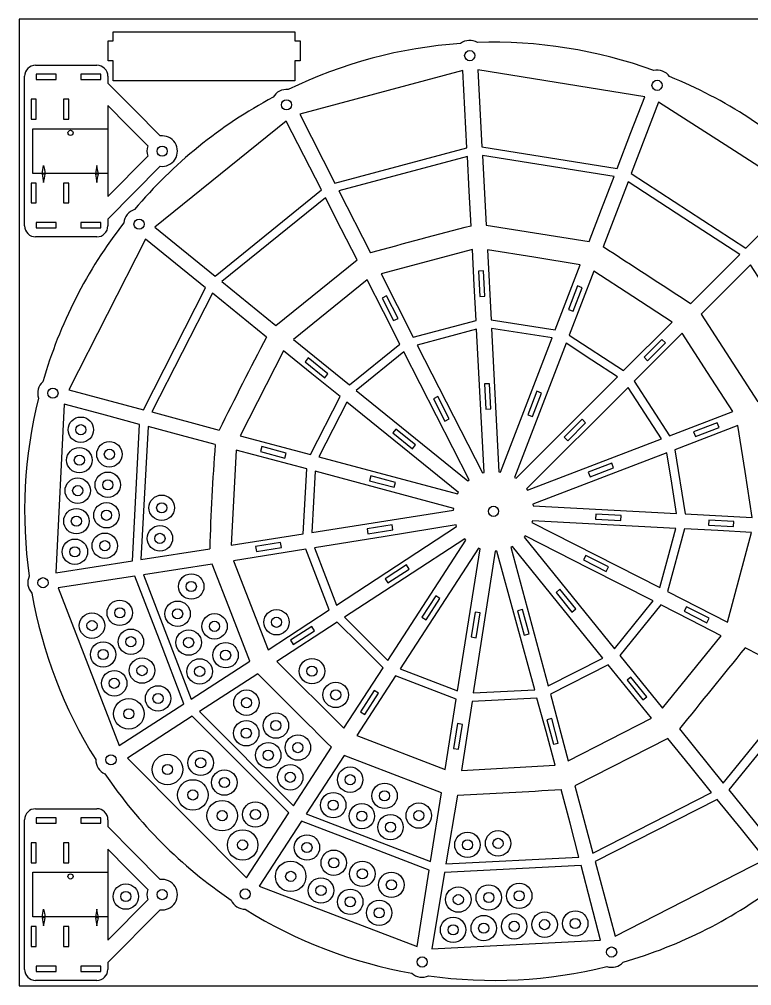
# Model space of a CAD drawing. Extents: x 0 to 710, y 0 to 570.
# Drawn here: x 0 to 432, y 0 to 570 of the extents above; entities that cross this region are included whole.
import ezdxf

# ---------------------------------------------------------------- set-up
doc = ezdxf.new("R2010")
doc.units = 0
doc.header["$MEASUREMENT"] = 0
doc.layers.add('DEFAULT', color=1, linetype='Continuous')

msp = doc.modelspace()

# ---------------------------------------------------------------- linework, layer by layer
at = {"color": 5}
msp.add_lwpolyline([(0, 0), (710, 0), (710, 570), (0, 570)], close=True, dxfattribs=at)
at = {"layer": 'DEFAULT'}
for p, q in [((55.3379, 562.7065), (162.64135, 562.7065)), ((55.3379, 557.235), (55.3379, 562.7065)), ((162.64135, 562.7065), (162.64135, 557.235)), ((52.3379, 545.4685), (52.3379, 557.235)), ((52.3379, 557.235), (55.3379, 557.235)), ((162.64135, 557.235), (165.67295, 557.235)), ((165.67295, 557.235), (165.67295, 545.4685)), ((9.59705, 542.925), (45.73515, 542.9405)), ((55.3379, 545.4685), (52.3379, 545.4685)), ((55.3379, 533.811), (55.3379, 545.4685)), ((165.67295, 545.4685), (162.64135, 545.4685)), ((162.64135, 545.4685), (162.64135, 533.811)), ((3.08885, 448.18725), (3.08885, 536.4295)), ((21.72975, 537.5595), (9.9561, 537.5595)), ((9.9561, 537.5595), (9.9561, 534.495)), ((21.72975, 534.495), (21.72975, 537.5595)), ((48.0665, 537.5595), (36.29285, 537.5595)), ((36.29285, 537.5595), (36.29285, 534.495)), ((48.0665, 534.495), (48.0665, 537.5595)), ((52.249, 536.4145), (52.249, 532.3945)), ((261.7138, 539.8235), (165.438, 514.048)), ((262.91445, 517.038), (261.7138, 539.8235)), ((368.9647, 524.38), (270.5736, 540.2735)), ((270.5736, 540.2735), (272.95585, 494.7773)), ((9.9561, 534.495), (21.72975, 534.495)), ((36.29285, 534.495), (48.0665, 534.495)), ((52.249, 532.3945), (67.6854, 516.7995)), ((162.64135, 533.811), (55.3379, 533.811)), ((10.00995, 522.857), (6.94555, 522.857)), ((6.94555, 522.857), (6.94555, 511.083)), ((10.00995, 511.083), (10.00995, 522.857)), ((29.20475, 522.857), (26.1401, 522.857)), ((26.1401, 522.857), (26.1401, 511.083)), ((29.20475, 511.083), (29.20475, 522.857)), ((64.0255, 507.2055), (52.23325, 519.122)), ((52.23325, 519.122), (52.23325, 465.4479)), ((360.84545, 503.233), (368.9647, 524.38)), ((377.1986, 521.2235), (360.9831, 478.9771)), ((419.0987, 494.24685), (377.1986, 521.2235)), ((67.6854, 516.799), (83.12185, 501.204)), ((165.438, 514.048), (186.12535, 473.41255)), ((264.1151, 494.2519), (262.9144, 517.0375)), ((6.94555, 511.083), (10.00995, 511.083)), ((26.1401, 511.083), (29.20475, 511.083)), ((157.4964, 510.0075), (79.97695, 447.36455)), ((167.87, 489.66945), (157.4964, 510.0075)), ((75.8177, 495.28945), (64.0255, 507.2055)), ((352.72615, 482.0861), (360.84545, 503.233)), ((186.12535, 473.41255), (264.1151, 494.2519)), ((272.95585, 494.7773), (352.72615, 482.0861)), ((460.9988, 467.27025), (419.0987, 494.24685)), ((52.23325, 465.4479), (75.81575, 489.27925)), ((178.2436, 469.3313), (167.87, 489.66945)), ((264.384, 489.1483), (188.4446, 468.85685)), ((265.46585, 468.6176), (264.384, 489.1483)), ((350.89425, 477.31465), (273.2232, 489.6718)), ((273.2232, 489.6718), (275.3764, 448.5492)), ((83.12315, 483.3589), (52.249, 452.16095)), ((360.9831, 478.9771), (428.6845, 434.94445)), ((10.00995, 473.44335), (6.94555, 473.44335)), ((6.94555, 473.44335), (6.94555, 461.66955)), ((10.00995, 461.66955), (10.00995, 473.44335)), ((29.20475, 473.44335), (26.1401, 473.44335)), ((26.1401, 473.44335), (26.1401, 461.66955)), ((29.20475, 461.66955), (29.20475, 473.44335)), ((343.523, 458.11605), (350.89425, 477.31465)), ((359.15105, 474.20415), (344.39245, 435.7535)), ((392.1112, 452.76705), (359.15105, 474.20415)), ((115.4831, 418.5809), (178.2436, 469.3313)), ((188.4446, 468.85685), (207.12145, 432.17085)), ((266.5477, 448.08695), (265.46585, 468.6176)), ((180.5656, 464.77865), (119.454, 415.36165)), ((189.9048, 446.46855), (180.5656, 464.77865)), ((428.6845, 434.94445), (460.9988, 467.27025)), ((6.94555, 461.66955), (10.00995, 461.66955)), ((26.1401, 461.66955), (29.20475, 461.66955)), ((336.1518, 438.9174), (343.523, 458.11605)), ((52.249, 452.16095), (52.249, 448.18715)), ((425.0713, 431.33), (392.1112, 452.76705)), ((21.72975, 450.06795), (9.9561, 450.06795)), ((9.9561, 450.06795), (9.9561, 447.00345)), ((9.9561, 447.00345), (21.72975, 447.00345)), ((21.72975, 447.00345), (21.72975, 450.06795)), ((48.0665, 450.06795), (36.29285, 450.06795)), ((36.29285, 450.06795), (36.29285, 447.00345)), ((36.29285, 447.00345), (48.0665, 447.00345)), ((48.0665, 447.00345), (48.0665, 450.06795)), ((79.97695, 447.36455), (115.4831, 418.5809)), ((199.244, 428.1585), (189.9048, 446.46855)), ((275.3764, 448.5492), (336.1518, 438.9174)), ((45.73795, 441.6762), (9.59985, 441.6762)), ((74.35505, 440.4188), (29.2385, 351.5486)), ((92.14285, 426.026), (74.35505, 440.4188)), ((267.28495, 434.21495), (213.42765, 419.7838)), ((268.38185, 413.28465), (267.28495, 434.21495)), ((303.52825, 429.6229), (276.1403, 433.96065)), ((276.1403, 433.96065), (278.296, 392.8256)), ((151.41205, 389.4544), (199.244, 428.1585)), ((330.91625, 425.28525), (303.52825, 429.62295)), ((395.99355, 402.2418), (425.0713, 431.33)), ((109.9306, 411.63325), (92.14285, 426.026)), ((316.1512, 386.8211), (330.91625, 425.28525)), ((431.37015, 425.1093), (402.2417, 395.9936)), ((452.7598, 392.122), (431.37015, 425.1093)), ((205.27635, 416.33165), (161.74335, 381.07915)), ((214.93335, 397.3788), (205.27635, 416.33165)), ((213.42765, 419.7838), (232.4539, 382.4426)), ((273.8394, 421.58045), (270.89975, 421.42595)), ((270.89975, 421.42595), (271.67965, 406.54765)), ((274.6187, 406.7013), (273.8394, 421.58045)), ((338.91395, 421.4804), (324.398, 383.6652)), ((362.05025, 406.45565), (338.91395, 421.4804)), ((73.23695, 339.7412), (109.9306, 411.63325)), ((119.454, 415.36165), (151.41205, 389.4544)), ((269.4788, 392.35435), (268.38185, 413.28465)), ((329.25745, 412.76085), (323.91835, 398.85235)), ((326.6664, 397.7976), (332.0055, 411.70675)), ((332.0055, 411.70675), (329.25745, 412.76085)), ((113.9035, 408.4186), (78.17425, 338.41615)), ((129.8562, 395.5107), (113.9035, 408.4186)), ((216.68305, 406.8964), (214.06065, 405.56065)), ((214.06065, 405.56065), (220.82425, 392.28545)), ((223.44735, 393.6215), (216.68305, 406.89645)), ((271.67965, 406.54765), (274.6187, 406.7013)), ((385.18655, 391.4309), (362.05025, 406.45565)), ((145.80885, 382.6028), (129.8562, 395.51075)), ((224.5903, 378.42595), (214.93335, 397.37885)), ((220.82425, 392.28545), (223.44735, 393.6215)), ((323.91835, 398.85235), (326.6664, 397.7976)), ((402.2417, 395.9936), (435.75335, 344.39215)), ((232.4539, 382.4426), (269.4788, 392.35435)), ((278.296, 392.8256), (316.1512, 386.8211)), ((296.44145, 384.8849), (278.56355, 387.72065)), ((278.56355, 387.72065), (282.99585, 303.14475)), ((356.53825, 362.7827), (385.18655, 391.4309)), ((252.2605, 382.5689), (234.7747, 377.88785)), ((269.7463, 387.24995), (252.2605, 382.5689)), ((274.17835, 302.68245), (269.7463, 387.24995)), ((283.9714, 302.99025), (314.3194, 382.04915)), ((314.3194, 382.04915), (296.44145, 384.8849)), ((324.398, 383.6652), (356.53825, 362.7827)), ((391.05125, 384.80805), (362.7884, 356.54515)), ((406.0154, 361.7653), (391.05125, 384.80805)), ((161.74335, 381.07915), (194.79815, 354.3119)), ((194.79815, 354.3119), (224.5903, 378.42595)), ((234.7747, 377.88785), (273.22395, 302.42675)), ((322.56605, 378.8926), (292.21515, 299.82585)), ((337.74495, 369.0304), (322.56605, 378.8926)), ((379.0931, 381.1793), (368.55815, 370.64455)), ((370.6399, 368.56275), (381.1747, 379.09755)), ((381.1747, 379.09755), (379.09305, 381.1793)), ((155.85685, 374.4839), (130.34595, 324.41535)), ((172.55245, 360.964), (155.85685, 374.4839)), ((226.9109, 373.87175), (198.77095, 351.09505)), ((246.13405, 336.14425), (226.9109, 373.87175)), ((368.55815, 370.64455), (370.6399, 368.56275)), ((170.4472, 370.24), (168.5949, 367.953)), ((168.5949, 367.953), (180.1735, 358.57645)), ((182.0252, 360.86435), (170.4472, 370.24)), ((352.9239, 359.1682), (337.74495, 369.03045)), ((189.24815, 347.4441), (172.5525, 360.96395)), ((180.1735, 358.57645), (182.0252, 360.86435)), ((293.04345, 299.28795), (352.9239, 359.1682)), ((420.9795, 338.72245), (406.0154, 361.76525)), ((277.3301, 355.061), (274.39155, 354.90595)), ((274.39155, 354.90595), (275.17135, 340.02835)), ((278.11, 340.1823), (277.3301, 355.061)), ((362.7884, 356.54515), (383.6563, 324.3955)), ((29.2385, 351.5486), (73.23695, 339.7412)), ((198.77095, 351.09505), (264.58895, 297.7966)), ((359.17375, 352.9304), (299.2875, 293.04405)), ((305.40145, 350.615), (300.0629, 336.70625)), ((302.8104, 335.6517), (308.149, 349.5597)), ((308.149, 349.5597), (305.40145, 350.615)), ((369.029, 337.747), (359.17375, 352.9304)), ((26.43405, 343.00295), (21.56995, 243.4552)), ((48.71325, 337.05385), (26.43405, 343.00295)), ((171.8396, 313.2972), (189.24815, 347.4441)), ((193.22045, 344.2274), (176.77735, 311.9742)), ((226.1262, 317.5809), (193.22045, 344.2274)), ((246.92635, 347.54625), (244.30405, 346.21125)), ((244.30405, 346.21125), (251.07385, 332.92495)), ((253.69575, 334.261), (246.9264, 347.5463)), ((70.99245, 331.10475), (48.71325, 337.05385)), ((78.17425, 338.41615), (117.91355, 327.75175)), ((275.17135, 340.02835), (278.11, 340.1823)), ((300.0629, 336.70625), (302.8104, 335.6517)), ((378.8843, 322.56365), (369.029, 337.747)), ((383.6563, 324.3955), (420.9795, 338.72245)), ((66.71565, 250.5682), (70.99245, 331.10475)), ((265.3572, 298.41665), (246.13405, 336.1442)), ((251.07385, 332.92495), (253.69575, 334.261)), ((331.99095, 334.0789), (321.4561, 323.54405)), ((323.5378, 321.4623), (334.07265, 331.99715)), ((334.07265, 331.99715), (331.99095, 334.0789)), ((411.744, 332.02765), (397.83535, 326.6882)), ((412.7989, 329.28), (411.744, 332.02765)), ((75.92945, 329.7864), (71.765, 251.36375)), ((95.77395, 324.48745), (75.92945, 329.7864)), ((222.2135, 328.3181), (220.361, 326.0326)), ((220.361, 326.0326), (231.93145, 316.64765)), ((233.7848, 318.93255), (222.2135, 328.3181)), ((423.86995, 330.374), (386.829, 316.15535)), ((397.83535, 326.6882), (398.88905, 323.9407)), ((398.88905, 323.9407), (412.7989, 329.28)), ((428.15855, 303.2971), (423.86995, 330.374)), ((115.6185, 319.18845), (95.774, 324.48745)), ((130.34595, 324.41535), (171.8396, 313.2972)), ((299.8253, 292.21585), (378.8843, 322.56365)), ((321.4561, 323.54405), (323.5378, 321.4623)), ((127.9158, 315.92495), (124.97145, 259.74675)), ((148.7393, 310.3453), (127.9158, 315.92495)), ((143.1146, 317.94355), (142.3525, 315.1004)), ((142.3525, 315.1004), (156.74425, 311.2447)), ((157.5064, 314.08795), (143.1146, 317.94355)), ((156.74425, 311.2447), (157.5064, 314.08795)), ((259.032, 290.9344), (226.12625, 317.58095)), ((231.93145, 316.64765), (233.7848, 318.9326)), ((382.0566, 314.32325), (302.9898, 283.97245)), ((384.8842, 296.44395), (382.0566, 314.32325)), ((386.829, 316.15535), (392.8163, 278.2972)), ((169.56275, 304.7657), (148.73925, 310.3453)), ((176.77735, 311.9742), (258.58355, 290.0543)), ((349.5562, 308.15815), (335.6567, 302.82225)), ((350.61145, 305.4107), (349.5562, 308.15815)), ((167.5481, 266.49035), (169.56275, 304.7657)), ((174.50005, 303.44285), (172.59715, 267.29005)), ((215.3991, 292.484), (174.50005, 303.44285)), ((273.22395, 302.42675), (274.17835, 302.68245)), ((282.99585, 303.14475), (283.9714, 302.99025)), ((335.6567, 302.82225), (336.71295, 300.07215)), ((336.71295, 300.07215), (350.61145, 305.4107)), ((432.44715, 276.2202), (428.15855, 303.2971)), ((207.45655, 300.7028), (206.69455, 297.85965)), ((206.69455, 297.85965), (221.1863, 293.9768)), ((221.9484, 296.8202), (207.45655, 300.7028)), ((221.1863, 293.9768), (221.9484, 296.8202)), ((264.58895, 297.7966), (265.3572, 298.41665)), ((292.21515, 299.82585), (293.04345, 299.28795)), ((387.7119, 278.56465), (384.88425, 296.444)), ((256.2981, 281.52525), (215.3991, 292.48405)), ((258.58355, 290.0543), (259.032, 290.9344)), ((299.2875, 293.04405), (299.8253, 292.21585)), ((172.59715, 267.29005), (256.2464, 280.5389)), ((256.2464, 280.5389), (256.2981, 281.52525)), ((302.9898, 283.97245), (303.1444, 282.99675)), ((303.1444, 282.99675), (387.7119, 278.56465)), ((302.68235, 274.1789), (302.42665, 273.2246)), ((387.25825, 269.74645), (302.68235, 274.1789)), ((340.18075, 278.1118), (340.0236, 275.1158)), ((340.0236, 275.1158), (354.89085, 274.3367)), ((355.0561, 277.27495), (340.18075, 278.1118)), ((354.89085, 274.3367), (355.0561, 277.27495)), ((392.8163, 278.2972), (432.44715, 276.2202)), ((406.7017, 274.62495), (406.54755, 271.6855)), ((421.58, 273.84465), (406.7017, 274.62495)), ((421.42535, 270.9058), (421.58, 273.84465)), ((187.07875, 224.4409), (258.01025, 270.8256)), ((219.9139, 271.7752), (205.21025, 269.3737)), ((205.21025, 269.3737), (205.6849, 266.4688)), ((205.6849, 266.4688), (220.38865, 268.87)), ((257.6533, 271.7466), (215.8828, 264.99455)), ((220.38865, 268.87), (219.9139, 271.7752)), ((258.01025, 270.8256), (257.6533, 271.7466)), ((302.42665, 273.2246), (377.8803, 234.779)), ((392.36315, 269.47895), (382.43455, 232.4585)), ((382.56925, 252.2627), (387.25825, 269.74645)), ((412.17405, 268.4407), (392.36315, 269.47895)), ((406.54755, 271.6855), (421.42535, 270.9058)), ((431.985, 267.40245), (412.17405, 268.44065)), ((124.97145, 259.74675), (167.5481, 266.49035)), ((215.8828, 264.9946), (174.1123, 258.24255)), ((217.3627, 191.76265), (263.4896, 262.7918)), ((262.7923, 263.4882), (227.31985, 240.3889)), ((263.4896, 262.7918), (262.7923, 263.4882)), ((298.418, 265.35695), (297.7963, 264.58925)), ((297.7963, 264.58925), (351.0894, 198.77775)), ((336.14855, 246.1323), (298.418, 265.35695)), ((417.7942, 214.44185), (431.985, 267.40245)), ((71.765, 251.36375), (112.3963, 257.7655)), ((169.06975, 257.42735), (126.4452, 250.5373)), ((154.13335, 261.3743), (139.41775, 259.04295)), ((139.41775, 259.04295), (139.87825, 256.1359)), ((139.87825, 256.1359), (154.5945, 258.46665)), ((154.5945, 258.46665), (154.13335, 261.3743)), ((175.9336, 239.53425), (169.06975, 257.42735)), ((174.1123, 258.24255), (187.07875, 224.4409)), ((270.89475, 257.98205), (224.77275, 186.96045)), ((265.19255, 215.80435), (271.81705, 257.62985)), ((271.81705, 257.62985), (270.89475, 257.98205)), ((290.934, 259.0323), (290.054, 258.5839)), ((290.054, 258.5839), (311.9724, 176.7862)), ((317.58355, 226.12345), (290.934, 259.0323)), ((280.64385, 256.2504), (267.8446, 172.6348)), ((281.6961, 256.31175), (280.64385, 256.2504)), ((292.8811, 215.41825), (281.6961, 256.31175)), ((334.30655, 253.7778), (332.9439, 251.10425)), ((332.9439, 251.10425), (346.2449, 244.3912)), ((347.5811, 247.0144), (334.30655, 253.7778)), ((377.8803, 234.779), (382.56925, 252.26275)), ((21.56995, 243.4552), (66.71565, 250.5682)), ((113.8591, 248.60025), (73.2946, 242.35715)), ((124.9442, 219.9711), (113.8591, 248.60025)), ((126.4452, 250.5373), (146.7722, 198.08285)), ((228.3525, 248.14245), (215.8566, 240.02775)), ((217.4607, 237.5577), (229.9565, 245.67235)), ((229.9565, 245.67235), (228.3525, 248.1425)), ((373.8791, 226.9076), (336.14855, 246.1323)), ((346.2449, 244.3912), (347.5811, 247.0144)), ((68.23835, 241.57895), (22.9951, 234.61575)), ((82.6659, 203.9158), (68.23835, 241.57895)), ((73.2946, 242.35715), (101.3878, 169.0198)), ((182.79745, 221.6411), (175.9336, 239.53425)), ((227.31985, 240.3889), (191.84735, 217.28955)), ((215.8566, 240.02775), (217.4607, 237.5577)), ((22.9951, 234.61575), (58.8984, 141.64065)), ((318.95015, 233.7981), (316.6623, 231.946)), ((328.3254, 222.2181), (318.95015, 233.7981)), ((245.66955, 229.9577), (237.5556, 217.46135)), ((240.03165, 215.85365), (248.1459, 228.3489)), ((248.1459, 228.3489), (245.66955, 229.9577)), ((316.6623, 231.946), (326.03755, 220.36565)), ((382.43455, 232.4585), (417.7942, 214.44185)), ((344.2331, 193.2147), (317.58355, 226.12345)), ((351.0894, 198.77775), (373.8791, 226.9076)), ((378.4338, 224.5869), (354.306, 194.80545)), ((396.2404, 215.514), (378.4338, 224.5869)), ((393.633, 223.4565), (392.2967, 220.8347)), ((406.90755, 216.6931), (393.633, 223.4565)), ((136.02935, 191.34195), (124.9442, 219.9711)), ((146.7722, 198.08285), (182.79745, 221.6411)), ((191.84735, 217.28955), (217.3627, 191.76265)), ((237.5556, 217.46135), (240.03165, 215.85365)), ((268.89465, 220.38515), (266.5636, 205.669)), ((271.81825, 219.9215), (268.89465, 220.38515)), ((269.4878, 205.20565), (271.81825, 219.9215)), ((296.8474, 221.8572), (293.9901, 221.0904)), ((293.9901, 221.0904), (297.84755, 206.7002)), ((300.7043, 207.46575), (296.8474, 221.8572)), ((326.03755, 220.36565), (328.3254, 222.2181)), ((392.2967, 220.8347), (405.57135, 214.06995)), ((405.57135, 214.06995), (406.90755, 216.6931)), ((187.5651, 214.501), (151.92495, 191.2924)), ((172.48725, 211.86195), (159.9912, 203.74715)), ((174.09, 209.3937), (172.48725, 211.8619)), ((201.0718, 200.98815), (187.5651, 214.501)), ((258.5681, 173.9788), (265.19255, 215.80435)), ((304.0661, 174.5248), (292.8811, 215.4183)), ((414.047, 206.44105), (396.2404, 215.514)), ((161.59445, 201.27865), (174.09, 209.3937)), ((266.5636, 205.669), (269.4878, 205.20565)), ((297.84755, 206.7002), (300.7043, 207.46575)), ((379.4652, 163.73645), (414.047, 206.44105)), ((97.09345, 166.25265), (82.6659, 203.9158)), ((159.9912, 203.74715), (161.59445, 201.27865)), ((214.5785, 187.47535), (201.0718, 200.98815)), ((354.306, 194.80545), (379.4652, 163.73645)), ((446.50135, 189.90565), (428.1587, 199.25115)), ((101.3878, 169.0198), (136.02935, 191.34195)), ((151.92495, 191.2924), (191.4131, 151.80375)), ((311.9724, 176.7862), (344.2331, 193.2147)), ((347.4502, 189.24195), (313.2953, 171.84895)), ((360.19575, 173.5028), (347.4502, 189.24195)), ((140.81085, 183.9184), (106.3154, 161.6628)), ((191.4131, 151.80375), (214.5785, 187.47535)), ((221.98885, 182.67365), (199.15885, 147.51855)), ((239.87865, 175.8017), (221.98885, 182.67365)), ((224.77275, 186.96045), (258.5681, 173.9788)), ((360.86825, 182.02955), (358.5805, 180.17685)), ((358.5805, 180.17685), (367.95715, 168.59865)), ((370.2443, 170.45055), (360.86825, 182.02955)), ((415.3072, 119.47405), (464.84395, 180.56015)), ((469.39925, 178.2392), (418.52355, 115.502)), ((209.3947, 174.08985), (201.28105, 161.59395)), ((203.7485, 159.9912), (211.8633, 172.4861)), ((211.8633, 172.4861), (209.3947, 174.08985)), ((257.7684, 168.9298), (239.87865, 175.8017)), ((267.8446, 172.6348), (304.0661, 174.5248)), ((313.2953, 171.84895), (323.7817, 132.7145)), ((372.9412, 157.76365), (360.1957, 173.5028)), ((58.8984, 141.64065), (97.09345, 166.25265)), ((251.2125, 127.5371), (257.7684, 168.9298)), ((267.07205, 167.58765), (260.8471, 126.9209)), ((305.41625, 169.5884), (267.07205, 167.58765)), ((310.8151, 149.84975), (305.41625, 169.5884)), ((367.95715, 168.59865), (370.2443, 170.45055)), ((106.3154, 161.6628), (161.7447, 106.15655)), ((201.28105, 161.59395), (203.7485, 159.9912)), ((102.018, 158.89025), (63.7359, 134.19155)), ((130.48845, 130.38025), (102.018, 158.89025)), ((258.4858, 154.5917), (256.15485, 139.8756)), ((261.39295, 154.1307), (258.4858, 154.5917)), ((259.06265, 139.41545), (261.39295, 154.1307)), ((314.09255, 157.50855), (311.24965, 156.74565)), ((311.24965, 156.74565), (315.1061, 142.3552)), ((317.9494, 143.11715), (314.09255, 157.50855)), ((323.7817, 132.7145), (372.9412, 157.76365)), ((316.21395, 130.111), (310.8151, 149.84975)), ((389.43985, 151.4182), (415.3072, 119.47405)), ((199.15885, 147.51855), (251.2125, 127.5371)), ((315.1061, 142.3552), (317.9494, 143.11715)), ((382.57335, 145.8563), (327.75275, 117.9142)), ((395.5199, 129.86175), (382.57335, 145.8563)), ((172.9524, 123.4005), (184.1601, 140.6445)), ((256.15485, 139.8756), (259.06265, 139.41545)), ((63.7359, 134.19155), (134.0693, 63.57555)), ((191.5798, 135.82665), (169.21885, 101.37015)), ((220.3025, 124.78745), (191.5798, 135.82665)), ((158.95885, 101.87025), (130.48845, 130.3802)), ((260.8471, 126.9209), (316.21395, 130.111)), ((408.46645, 113.86715), (395.5199, 129.86175)), ((161.7447, 106.15655), (172.9524, 123.4005)), ((249.0252, 113.74825), (220.3025, 124.78745)), ((324.929, 95.82035), (319.71825, 115.74695)), ((327.75275, 117.9142), (338.401, 78.2283)), ((418.52355, 115.502), (447.16385, 80.1335)), ((242.58495, 73.14915), (249.0252, 113.74825)), ((258.4264, 112.31095), (251.72065, 71.83845)), ((338.401, 78.2283), (408.46645, 113.86715)), ((411.68285, 109.89355), (339.7254, 73.2923)), ((425.9866, 92.22225), (411.68285, 109.89355)), ((9.59705, 104.33775), (45.73515, 104.3534)), ((3.08885, 9.59985), (3.08885, 97.842)), ((21.72975, 98.9724), (9.9561, 98.9724)), ((9.9561, 98.9724), (9.9561, 95.9079)), ((21.72975, 95.9079), (21.72975, 98.9724)), ((48.0665, 98.9724), (36.29285, 98.9724)), ((36.29285, 98.9724), (36.29285, 95.9079)), ((48.0665, 95.9079), (48.0665, 98.9724)), ((52.249, 97.82725), (52.249, 93.8069)), ((134.0693, 63.57555), (158.95885, 101.87025)), ((166.4367, 97.0832), (141.54215, 58.7227)), ((204.11035, 82.5916), (166.4367, 97.0832)), ((169.21885, 101.37015), (242.58495, 73.14915)), ((9.9561, 95.9079), (21.72975, 95.9079)), ((36.29285, 95.9079), (48.0665, 95.9079)), ((52.249, 93.8069), (67.6854, 78.2119)), ((330.1397, 75.89365), (324.92895, 95.8203)), ((440.29035, 74.551), (425.9866, 92.22225)), ((10.00995, 84.2696), (6.94555, 84.2696)), ((6.94555, 84.2696), (6.94555, 72.49585)), ((10.00995, 72.49585), (10.00995, 84.2696)), ((29.20475, 84.2696), (26.1401, 84.2696)), ((26.1401, 84.2696), (26.1401, 72.49585)), ((29.20475, 72.49585), (29.20475, 84.2696)), ((64.0255, 68.61845), (52.23325, 80.53475)), ((52.23325, 80.53475), (52.23325, 26.86065)), ((241.784, 68.10005), (204.11035, 82.5916)), ((67.6854, 78.2119), (83.12185, 62.61685)), ((251.72065, 71.83845), (330.1397, 75.89365)), ((351.574, 29.13265), (440.29035, 74.551)), ((6.94555, 72.49585), (10.00995, 72.49585)), ((26.1401, 72.49585), (29.20475, 72.49585)), ((75.8177, 56.70215), (64.0255, 68.61845)), ((331.43145, 70.9538), (250.88395, 66.7885)), ((337.2009, 48.89055), (331.43145, 70.9538)), ((339.7254, 73.2923), (351.574, 29.13265)), ((234.66025, 23.19205), (241.784, 68.10005)), ((250.88395, 66.7885), (243.43055, 21.8034)), ((141.54215, 58.7227), (234.66025, 23.19205)), ((52.23325, 26.86065), (75.81575, 50.692)), ((342.97035, 26.82735), (337.20095, 48.89055)), ((83.12315, 44.7716), (52.249, 13.57365)), ((10.00995, 34.8561), (6.94555, 34.8561)), ((6.94555, 34.8561), (6.94555, 23.0823)), ((10.00995, 23.0823), (10.00995, 34.8561)), ((29.20475, 34.8561), (26.1401, 34.8561)), ((26.1401, 34.8561), (26.1401, 23.0823)), ((29.20475, 23.0823), (29.20475, 34.8561)), ((6.94555, 23.0823), (10.00995, 23.0823)), ((26.1401, 23.0823), (29.20475, 23.0823)), ((243.43055, 21.8034), (342.97035, 26.82735)), ((21.72975, 11.4807), (9.9561, 11.4807)), ((9.9561, 11.4807), (9.9561, 8.4162)), ((21.72975, 8.4162), (21.72975, 11.4807)), ((48.0665, 11.4807), (36.29285, 11.4807)), ((36.29285, 11.4807), (36.29285, 8.4162)), ((48.0665, 8.4162), (48.0665, 11.4807)), ((52.249, 13.57365), (52.249, 9.59985)), ((9.9561, 8.4162), (21.72975, 8.4162)), ((36.29285, 8.4162), (48.0665, 8.4162)), ((45.73795, 3.08885), (9.59985, 3.08885))]:
    msp.add_line(p, q, dxfattribs=at)
at = {"layer": 'DEFAULT', "color": 5}
for p, q in [((7.87735, 479.0963), (7.87735, 505.467)), ((7.87735, 505.467), (52.23325, 505.467)), ((52.23325, 479.0963), (7.87735, 479.0963)), ((13.49295, 478.9052), (13.927, 481.3375)), ((13.78685, 478.9052), (13.49295, 478.9052)), ((13.8561, 478.9052), (13.78685, 478.6911)), ((13.8561, 478.69105), (13.78685, 478.9052)), ((15.22785, 478.9052), (13.8561, 478.9052)), ((13.927, 481.3375), (14.3611, 483.76995)), ((14.3611, 483.76995), (14.7952, 481.3375)), ((14.7952, 481.3375), (15.22925, 478.90535)), ((15.22925, 478.90535), (15.22785, 478.9052)), ((45.3331, 481.3375), (44.899, 478.9052)), ((44.899, 478.9052), (45.26215, 478.9052)), ((45.26215, 478.9052), (45.3331, 478.69105)), ((45.7672, 483.76995), (45.3331, 481.3375)), ((45.3331, 478.9052), (46.63395, 478.9052)), ((45.40405, 478.69105), (45.3331, 478.90515)), ((46.20125, 481.3375), (45.7672, 483.76995)), ((46.63535, 478.90535), (46.20125, 481.3375)), ((46.63395, 478.9052), (46.63535, 478.90535)), ((13.78685, 478.6911), (13.49295, 478.6911)), ((13.49295, 478.6911), (13.927, 476.2588)), ((15.22785, 478.69105), (13.8561, 478.69105)), ((13.927, 476.2588), (14.3611, 473.8263)), ((14.3611, 473.8263), (14.7952, 476.2588)), ((14.7952, 476.2588), (15.22925, 478.691)), ((15.22925, 478.691), (15.22785, 478.69105)), ((45.3331, 478.69105), (44.899, 478.69105)), ((44.899, 478.69105), (45.3331, 476.25875)), ((45.3331, 476.25875), (45.7672, 473.8263)), ((46.63395, 478.69105), (45.40405, 478.69105)), ((45.7672, 473.8263), (46.20125, 476.25875)), ((46.20125, 476.25875), (46.63535, 478.69095)), ((46.63535, 478.69095), (46.63395, 478.69105)), ((7.87735, 40.509), (7.87735, 66.87965)), ((7.87735, 66.87965), (52.23325, 66.87965)), ((52.23325, 40.509), (7.87735, 40.509)), ((13.49295, 40.31795), (13.927, 42.75025)), ((13.78685, 40.31795), (13.49295, 40.31795)), ((13.78685, 40.10385), (13.49295, 40.10385)), ((13.49295, 40.10385), (13.927, 37.67155)), ((13.8561, 40.31795), (13.78685, 40.10385)), ((13.8561, 40.10385), (13.78685, 40.31795)), ((15.22785, 40.31795), (13.8561, 40.31795)), ((15.22785, 40.10385), (13.8561, 40.10385)), ((13.927, 42.75025), (14.3611, 45.1827)), ((14.3611, 45.1827), (14.7952, 42.75025)), ((14.7952, 42.75025), (15.22925, 40.3181)), ((14.7952, 37.67155), (15.22925, 40.10375)), ((15.22925, 40.3181), (15.22785, 40.31795)), ((15.22925, 40.10375), (15.22785, 40.10385)), ((45.3331, 42.75025), (44.899, 40.31795)), ((44.899, 40.31795), (45.26215, 40.31795)), ((45.3331, 40.10385), (44.899, 40.10385)), ((44.899, 40.10385), (45.3331, 37.67155)), ((45.26215, 40.31795), (45.3331, 40.10385)), ((45.7672, 45.1827), (45.3331, 42.75025)), ((45.3331, 40.31795), (46.63395, 40.31795)), ((45.40405, 40.10385), (45.3331, 40.31795)), ((46.63395, 40.10385), (45.40405, 40.10385)), ((46.20125, 42.75025), (45.7672, 45.1827)), ((46.63535, 40.3181), (46.20125, 42.75025)), ((46.20125, 37.67155), (46.63535, 40.10375)), ((46.63395, 40.31795), (46.63535, 40.3181)), ((46.63535, 40.10375), (46.63395, 40.10385)), ((13.927, 37.67155), (14.3611, 35.2391)), ((14.3611, 35.2391), (14.7952, 37.67155)), ((45.3331, 37.67155), (45.7672, 35.2391)), ((45.7672, 35.2391), (46.20125, 37.67155))]:
    msp.add_line(p, q, dxfattribs=at)
at = {"layer": 'DEFAULT'}
for centre, radius in [((265.71265, 548.5715), 2.99998), ((376.2501, 531.0645), 3.00002), ((157.61075, 519.6055), 3), ((84.3002, 492.2816), 3.00004), ((70.6362, 449.17495), 3.00001), ((19.8277, 349.45765), 3.00003), ((36.30225, 327.93215), 7.50001), ((36.30225, 327.9322), 3.00003), ((53.15305, 313.42165), 7.50001), ((35.42275, 309.9558), 7.50001), ((53.15305, 313.4217), 3), ((35.42275, 309.9558), 3.00003), ((52.18925, 295.4508), 7.50001), ((34.45435, 291.98225), 7.50001), ((52.18925, 295.4508), 3), ((34.45435, 291.98225), 2.99998), ((83.99555, 281.9015), 7.50001), ((33.6637, 274), 7.50001), ((51.4016, 277.4727), 7.50001), ((51.4016, 277.4727), 2.99998), ((83.99555, 281.9015), 2.99998), ((279.7986, 279.7989), 2.99998), ((33.6637, 274.00005), 3), ((82.9508, 263.84305), 7.50001), ((32.7842, 255.93825), 7.5), ((50.4226, 259.5002), 7.50001), ((50.4226, 259.5002), 2.99998), ((82.9508, 263.84305), 2.99998), ((32.7842, 255.93825), 3.00001), ((13.97055, 237.6957), 3.00001), ((101.44115, 235.45785), 7.5), ((101.44115, 235.4578), 3.00001), ((59.2618, 219.9), 7.5), ((59.2618, 219.9), 3.00001), ((93.37995, 219.36505), 7.5), ((93.37995, 219.36505), 3.00001), ((42.8758, 212.36875), 7.5), ((115.1791, 211.95645), 7.5), ((151.75555, 214.35115), 7.5), ((151.75555, 214.3511), 3.00001), ((42.8758, 212.36875), 2.99998), ((115.1791, 211.95645), 3.00001), ((65.82565, 202.87935), 7.5), ((65.82565, 202.87935), 3.00001), ((99.89215, 202.3655), 7.5), ((99.89215, 202.3655), 3.00005), ((49.44055, 195.3667), 7.5), ((121.6914, 194.9557), 7.5), ((49.44055, 195.36665), 2.99998), ((121.6914, 194.9557), 2.99998), ((72.38455, 185.84675), 7.5), ((72.38455, 185.84675), 3.00005), ((106.40425, 185.3657), 7.5), ((106.4043, 185.3657), 3.00005), ((172.652, 185.49655), 7.5), ((172.652, 185.4965), 2.99998), ((56.00525, 178.35355), 7.5), ((56.00525, 178.3535), 2.99998), ((81.84935, 169.4197), 7.5), ((186.6518, 171.4965), 7.5), ((81.84935, 169.4197), 3.00005), ((134.00005, 166.91375), 7.5), ((186.65185, 171.4965), 2.99998), ((64.56535, 160.31925), 9.00006), ((134.00005, 166.9137), 2.99998), ((64.56535, 160.31925), 3.00005), ((151.37455, 153.4281), 7.5), ((133.88495, 148.91445), 7.5), ((151.37455, 153.4281), 3.00001), ((133.88495, 148.91445), 3.00001), ((146.8669, 135.91455), 7.5), ((164.35655, 140.4285), 7.5), ((164.35655, 140.4285), 2.99998), ((107.0001, 131.43915), 7.5), ((146.8669, 135.9145), 2.99998), ((54.0775, 133.2137), 3.00001), ((87.4248, 127.5001), 8.99999), ((107.0001, 131.43915), 2.99998), ((87.4248, 127.5001), 3.00005), ((120.9753, 119.81385), 7.5), ((159.8489, 122.91445), 7.5), ((159.8489, 122.91445), 2.99998), ((195.1986, 121.5004), 7.5), ((102.3648, 112.5003), 8.99999), ((120.9753, 119.81385), 3.00001), ((195.1986, 121.5004), 3.00001), ((102.3648, 112.5003), 3.00001), ((215.4914, 112.0004), 7.5), ((215.4914, 112.0004), 3.00001), ((119.68735, 100.26905), 8.99999), ((139.2597, 100.9851), 7.5), ((185.2041, 106.4712), 7.5), ((185.20415, 106.4712), 2.99998), ((119.68735, 100.26905), 3.00001), ((139.25975, 100.98505), 3.00001), ((202.1022, 99.97015), 7.5), ((202.1022, 99.97015), 3.00001), ((235.6721, 100.318), 7.5), ((235.6721, 100.318), 3.00001), ((219.0001, 93.5004), 7.5), ((131.74665, 82.99615), 8.99998), ((219.0001, 93.5004), 2.99998), ((282.45065, 83.9411), 7.50001), ((131.7467, 82.99615), 2.99998), ((169.69585, 81.5003), 7.5), ((264.38485, 83.0949), 7.50001), ((264.38485, 83.0949), 3), ((282.45065, 83.9411), 2.99998), ((169.69585, 81.5003), 2.99998), ((185.5001, 72.48845), 7.5), ((185.5001, 72.48845), 3.00001), ((160.106, 64.48205), 9.00002), ((202.37085, 65.9938), 7.5), ((202.37085, 65.9938), 3.00005), ((160.106, 64.48205), 3.00001), ((177.98185, 56.14235), 7.5), ((219.5001, 59.45625), 7.5), ((62.8221, 52.5705), 7.5), ((133.21365, 54.0777), 2.99998), ((177.98185, 56.14235), 3.00004), ((219.5001, 59.45625), 2.99998), ((259.00005, 50.77145), 7.50001), ((276.9566, 52.00035), 7.50001), ((294.92895, 53.00045), 7.50001), ((62.8221, 52.5705), 2.99997), ((84.3002, 53.6943), 3.00004), ((195.24305, 49.4706), 7.50003), ((195.24305, 49.4706), 3.00004), ((259.00005, 50.77145), 3), ((276.95655, 52.00035), 3.00003), ((294.9289, 53.00045), 3.00003), ((212.2781, 42.97035), 7.5), ((212.2781, 42.97035), 2.99998), ((255.9288, 32.9467), 7.5), ((273.98675, 33.94755), 7.50001), ((291.956, 35.00045), 7.50003), ((309.92825, 36.00045), 7.50001), ((327.9893, 36.6733), 7.50001), ((255.9288, 32.9467), 2.99998), ((273.98675, 33.94755), 2.99998), ((291.956, 35.00045), 3.00003), ((309.9282, 36.00045), 3.00003), ((327.9893, 36.6733), 2.99998), ((349.45765, 19.82825), 3), ((237.69565, 13.9709), 2.99998)]:
    msp.add_circle(centre, radius, dxfattribs=at)
at = {"layer": 'DEFAULT', "color": 5}
for centre, radius in [((30.2317, 503.008), 1.52297), ((30.2317, 64.4208), 1.52296)]:
    msp.add_circle(centre, radius, dxfattribs=at)
at = {"layer": 'DEFAULT'}
for centre, radius, start, end in [((279.7987, 279.79895), 276.6716, 94.0350575, 115.96501), ((265.7127, 548.5715), 9.00001, 59.2686104, 126.7310256), ((279.7987, 279.79895), 276.67155, 70.0350474, 91.9650118), ((9.5999, 536.414), 6.51107, 90.0250841, 179.8651892), ((45.73795, 536.4295), 6.51105, 359.8673376, 90.0246393), ((376.2502, 531.0645), 9, 35.2689436, 102.7308112), ((279.7987, 279.799), 276.67154, 46.0350446, 67.9650036), ((157.6108, 519.606), 9, 83.2688366, 150.7309069), ((279.79865, 279.79895), 276.67159, 118.0350434, 139.9650118), ((84.3002, 492.2816), 9.00002, 262.4851059, 97.5232072), ((84.3002, 492.28155), 8.99998, 160.4754323, 199.4867199), ((70.63625, 449.1751), 8.99998, 107.2688393, 174.7312426), ((9.59985, 448.18715), 6.51099, 179.9994629, 270), ((279.79865, 279.79895), 276.6716, 142.0350543, 163.9650159), ((45.73795, 448.18715), 6.51105, 270, 0), ((949.063, -2219.1385), 2753.16515, 104.3534048, 105.63373206), ((-4957.6275, -7784.755), 9782.03519, 56.818629694, 57.179015619), ((2644.567, -922.6965), 2819.14836, 152.41837251, 153.6690589), ((19.8278, 349.45775), 8.99997, 131.2688543, 198.7311082), ((279.79865, 279.7989), 276.67158, 166.03505, 187.9650138), ((1205.44, 231.22145), 1093.36604, 175.38526823, 178.60887248), ((13.97065, 237.6958), 9.00001, 155.2690706, 222.7313109), ((279.79865, 279.7989), 276.67158, 190.0350501, 211.9650113), ((22164.23, -17434.795), 27989.5766, 140.948262048, 141.074236446), ((3695.542, 3701.4905), 5000.94296, 224.69896136, 225.40072769), ((54.0776, 133.2138), 8.99999, 179.2688026, 246.7312337), ((279.79865, 279.7989), 276.67162, 214.035055, 235.9650116), ((55.6691, 4277.595), 4170.2162, 272.78683912, 273.6302744), ((9.5999, 97.8267), 6.51107, 90.0250841, 179.8653907), ((45.73795, 97.84235), 6.51105, 359.8670691, 90.0246393), ((84.3002, 53.6943), 9.00002, 262.4851059, 97.523204), ((279.79865, 279.7989), 276.6716, 286.0350502, 307.965004), ((84.3002, 53.6943), 8.99998, 160.4757528, 199.4867886), ((133.21375, 54.0777), 8.99998, 203.2690532, 270.7311977), ((279.79865, 279.7989), 276.67161, 238.0350483, 259.9650016), ((349.4577, 19.82815), 9.00004, 251.2691772, 318.7312739), ((9.59985, 9.59985), 6.511, 180, 270), ((45.73795, 9.59985), 6.51105, 270, 0), ((237.69575, 13.9709), 9.00002, 227.2689013, 294.7310633), ((279.79865, 279.7989), 276.6716, 262.0350473, 283.9650074)]:
    msp.add_arc(centre, radius, start, end, dxfattribs=at)

doc.saveas('drawing.dxf')
